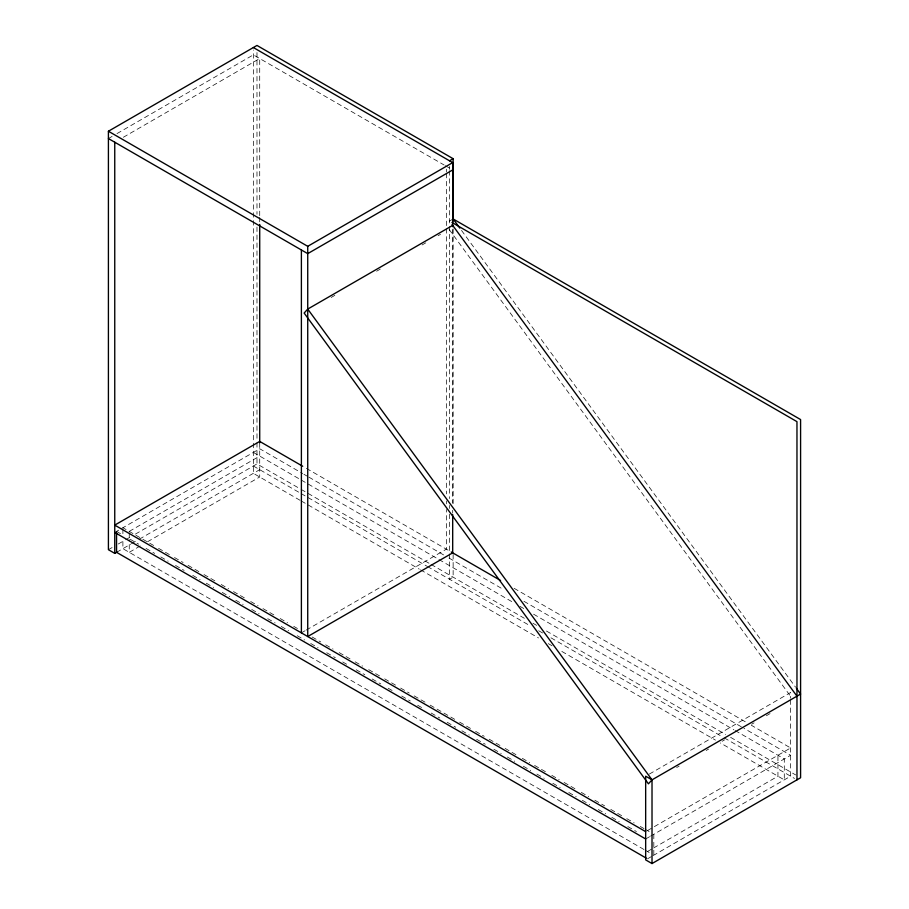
<?xml version="1.0" encoding="UTF-8"?>
<svg xmlns="http://www.w3.org/2000/svg" width="909" height="909" viewBox="0 0 909 909"><rect width="100%" height="100%" fill="white"/><g stroke="black" fill="none" stroke-linecap="round" stroke-linejoin="round"><path stroke-width="0.68" stroke-dasharray="4.54 3.41" d="M108.41 138.554L112.091 136.43M117 133.589L253.361 54.87L444.126 165.006M123.351 137.259L259.713 58.528L259.713 215.899M453.137 218.967L449.512 221.057L451.194 223.341M331.171 297.459L334.853 295.323M376.621 271.212L380.314 269.087M422.083 244.964L425.764 242.839M438.047 235.749L440.513 234.329M114.75 532.447L259.713 448.751L302.72 473.578M129.248 531.39L259.713 456.068M108.41 549.706L112.091 547.57M118.238 544.025L124.374 540.48M125.601 539.776L130.521 536.935M135.43 534.094L256.986 463.92L299.902 488.69M116.557 552.32L130.714 544.139M131.441 543.73L138.088 539.889M139.316 539.185L259.713 469.669M140.213 545.979L129.248 552.32L129.248 539.764M147.531 541.764L259.713 476.998L259.713 441.422M301.39 632.869L305.072 630.744M306.299 630.039L446.342 549.184L446.342 509.472M649.356 774.07L790.625 692.499L790.625 698.18M676.682 767.514L679.137 766.105M706.168 750.493L708.622 749.084M722.132 741.278L724.598 739.858M751.618 724.257L754.072 722.837M766.367 715.747L770.048 713.61M647.481 830.599L790.625 747.948L751.3 725.246M645.663 838.962L649.594 836.7M650.583 836.132L790.625 755.277L743.926 728.314M647.481 851.517L652.355 848.699M653.571 847.995L777.945 776.195L777.945 755.277M647.481 858.846L651.81 856.346M653.037 855.63L790.625 776.195L790.625 699.6M445.353 165.711L450.239 168.529M306.413 468.385L451.637 552.229M514.108 588.305L746.38 722.405M303.947 474.293L307.64 476.418M308.867 477.134L444.058 555.183M448.966 558.024L503.052 589.237M523.936 601.303L742.698 727.598M253.361 452.409L300.072 479.373M301.299 480.088L437.718 558.842M438.945 559.546L513.915 602.837M520.05 606.383L523.743 608.507M533.572 614.189L733.893 729.847M735.131 730.552L784.285 758.935L784.285 779.854L720.382 742.96M301.129 489.394L429.843 563.716M431.071 564.421L524.345 618.279M532.947 623.244L536.628 625.369M546.445 631.039L725.7 734.529M730.609 737.358L795.682 774.934M253.361 466.01L300.265 493.087M301.174 493.61L426.855 566.171M427.446 566.512L530.083 625.767M538.685 630.744L543.605 633.573M550.979 637.834L723.03 737.176M724.268 737.881L794.511 778.445M300.072 500.302L253.361 473.339L253.361 49.984M301.299 501.007L419.276 569.125M420.503 569.829L538.492 637.948M548.32 643.629L552.013 645.754M561.842 651.435L715.463 740.119M122.897 527.731L126.078 529.561M129.044 531.276L153.621 545.468M158.541 548.309L169.608 554.695M174.517 557.535L183.118 562.501M188.038 565.341L199.094 571.727M204.014 574.568L215.081 580.953M221.217 584.498L228.591 588.759M233.511 591.589L244.566 597.974M250.714 601.531L258.088 605.78M263.008 608.621L275.291 615.723M280.211 618.552L287.585 622.813M293.732 626.358L297.413 628.494M312.162 637.004L320.763 641.97M325.683 644.811L333.058 649.071M339.205 652.617L350.26 659.002M355.18 661.843L362.555 666.092M368.702 669.638L379.757 676.023M384.677 678.864L395.733 685.25M400.653 688.09L409.255 693.056M414.174 695.896L425.23 702.282M430.15 705.123L454.727 719.314M459.647 722.144L470.703 728.529M475.623 731.37L484.224 736.335M489.133 739.176L500.2 745.562M505.12 748.402L516.176 754.788M522.323 758.333L529.697 762.594M534.606 765.435L545.673 771.821M551.82 775.366L559.194 779.627M564.103 782.456L576.397 789.557M581.317 792.398L588.68 796.648M594.827 800.204L604.667 805.874M610.803 809.419L621.87 815.805M626.778 818.645L634.152 822.906M640.3 826.451L643.992 828.576M645.22 829.292L650.14 832.133M116.557 531.39L122.704 534.947M130.078 539.196L138.679 544.161M146.054 548.422L154.655 553.388M160.802 556.944L168.176 561.194M175.551 565.455L184.152 570.42M192.753 575.386L200.128 579.647M206.275 583.192L213.649 587.453M222.25 592.418L229.625 596.679M235.772 600.224L243.146 604.474M251.748 609.45L259.122 613.7M267.723 618.665L275.097 622.926M281.245 626.471L288.619 630.732M297.22 635.698L304.595 639.959M310.742 643.504L318.116 647.765M326.717 652.73L335.319 657.696M342.693 661.957L347.613 664.786M356.214 669.751L364.816 674.728M372.19 678.978L380.791 683.943M388.166 688.204L394.313 691.749M401.687 696.01L410.289 700.975M417.663 705.236L423.81 708.781M431.184 713.042L439.786 718.008M447.16 722.257L455.761 727.234M461.908 730.779L469.283 735.04M476.646 739.29L485.258 744.255M493.86 749.221L501.234 753.481M507.381 757.027L514.744 761.288M523.357 766.253L530.731 770.514M536.867 774.059L544.241 778.32M552.842 783.285L560.217 787.546M568.829 792.512L576.204 796.761M582.339 800.318L589.714 804.567M598.315 809.533L605.689 813.794M611.837 817.339L619.211 821.6M627.812 826.565L636.414 831.53M643.992 849.506L122.897 548.661L122.897 540.287M645.22 850.21L650.14 853.051M461.511 230.409L795.568 687.204M449.103 229.363L790.875 696.703M653.821 834.257L653.821 855.176M453.137 228.875L453.137 503.541M453.137 554.467L453.137 577.17L449.512 579.26L449.512 514.13M452.693 229.5L452.693 503.211M452.693 510.301L452.693 513.13M449.512 166.461L449.512 169.301M449.512 170.722L449.512 498.552M449.512 505.495L449.512 508.461M446.342 169.119L446.342 171.949M446.342 173.369L446.342 227.261M446.342 228.682L446.342 493.871M446.342 500.961L446.342 503.802M259.713 217.319L259.713 224.398M256.986 52.54L256.986 214.251M256.986 227.023L256.986 441.217M256.986 442.638L256.986 463.92M129.248 532.788L129.248 538.367M122.897 529.129L122.897 534.708"/><path stroke-width="1.36" d="M452.693 225.387L307.731 309.083L304.151 313.06L648.424 783.831L652.014 779.854L800.59 694.067L796.409 688.352M117.204 551.945L114.75 553.365L108.41 549.706L108.41 131.237L256.986 45.45L453.137 158.7L453.137 221.114M449.512 160.791L453.137 158.7M108.41 131.237L307.731 246.316L452.693 162.62L452.693 226.671M452.693 169.938L307.731 253.634L108.41 138.554M652.014 863.55L652.014 779.854L645.663 776.195L645.663 859.891L652.014 863.55L800.59 777.763L800.59 419.56L453.137 218.967L459.84 228.125M253.361 47.541L452.693 162.62M451.978 222.466L796.966 421.651L796.966 779.854M302.72 466.26L259.713 441.422L114.75 525.118L645.663 831.644M451.432 552.115L500.586 580.499M114.75 532.447L645.663 838.962M646.254 858.13L116.557 552.32L116.557 532.788M452.034 224.489L796.966 696.169M307.731 309.083L652.014 779.854M452.693 514.551L452.693 552.842L307.731 636.539L307.731 246.316M301.39 249.975L301.39 632.869M259.713 224.398L259.713 442.74M114.75 142.224L114.75 553.365"/></g></svg>
